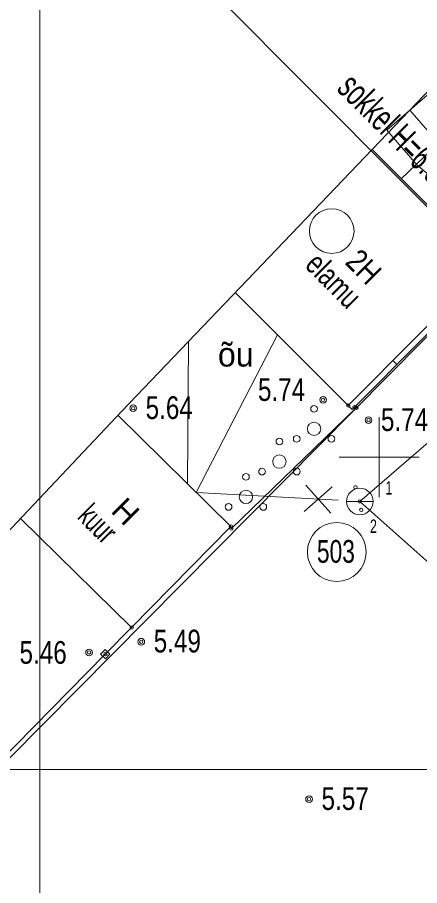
# Model space of a CAD drawing. Extents: x 0 to 13523, y 0 to 164340.
# Drawn here: x 13518.806 to 13519.188, y 164333.782 to 164334.608 of the extents above; entities that cross this region are included whole.
import ezdxf

# ---------------------------------------------------------------- set-up
doc = ezdxf.new("R2010")
doc.units = 0
doc.header["$LTSCALE"] = 0.01
for name, color, linetype, lineweight in [('10', 7, 'Continuous', 13), ('11', 7, 'Continuous', 13), ('12', 7, 'Continuous', 13), ('13', 7, 'Continuous', 13), ('15', 7, 'Continuous', 13), ('17', 7, 'Continuous', 13), ('18', 7, 'Continuous', 13), ('19', 7, 'Continuous', 13), ('2', 7, 'Continuous', 13), ('21', 7, 'Continuous', 13), ('23', 7, 'Continuous', 13), ('27', 7, 'Continuous', 13), ('28', 7, 'Continuous', 13), ('29', 7, 'Continuous', 13), ('3', 7, 'Continuous', 13), ('34', 7, 'Continuous', 13), ('37', 7, 'Continuous', 13), ('6', 7, 'Continuous', 13), ('9', 7, 'Continuous', 13)]:
    doc.layers.add(name, color=color, linetype=linetype, lineweight=lineweight)
doc.layers.add('31', color=7, linetype='Continuous')

msp = doc.modelspace()

# ---------------------------------------------------------------- linework, layer by layer
at = {"layer": '10'}
for p, q in [((13518.8271, 164335.4599), (13518.8272, 164332.2233)), ((13517.88, 164333.8928), (13520.1356, 164333.8928))]:
    msp.add_line(p, q, dxfattribs=at)
at = {"layer": '11'}
msp.add_line((13519.1188, 164334.1477), (13519.1442, 164334.1477), dxfattribs=at)
msp.add_circle((13519.13153, 164334.14779), 0.0127, dxfattribs=at)
msp.add_circle((13519.13153, 164334.14779), 0.0127, dxfattribs=at)
at = {"layer": '12'}
for p, q in [((13518.9759, 164334.1564), (13519.0532, 164334.3063)), ((13519.0801, 164334.1632), (13519.1038, 164334.1367)), ((13518.9759, 164334.1564), (13519.1109, 164334.1489)), ((13519.0787, 164334.1381), (13519.1052, 164334.1618)), ((13519.1315, 164334.1477), (13519.2058, 164334.0818))]:
    msp.add_line(p, q, dxfattribs=at)
msp.add_lwpolyline([(13519.1315, 164334.1477), (13519.2455, 164334.246), (13519.331, 164334.3178), (13519.4532, 164334.4478)], dxfattribs=at)
at = {"layer": '13'}
msp.add_circle((13519.10957, 164334.09969), 0.02794, dxfattribs=at)
msp.add_circle((13519.10957, 164334.09969), 0.02794, dxfattribs=at)
at = {"layer": '15'}
for p, q in [((13519.1282, 164334.2368), (13519.0092, 164334.1219)), ((13518.8893, 164334.0071), (13518.8849, 164334.0026)), ((13518.8938, 164334.0027), (13518.8893, 164334.0071)), ((13518.8893, 164334.0026), (13518.4071, 164333.5129)), ((13518.8894, 164333.9981), (13518.8849, 164334.0026)), ((13518.8938, 164334.0027), (13518.8894, 164333.9981))]:
    msp.add_line(p, q, dxfattribs=at)
at = {"layer": '17'}
for centre in [(13519.09663, 164334.24436), (13519.09663, 164334.24436), (13518.91584, 164334.23643), (13518.91584, 164334.23643), (13519.13979, 164334.22503), (13519.13979, 164334.22503), (13518.92356, 164334.01438), (13518.92356, 164334.01438), (13518.87385, 164334.0042), (13518.87385, 164334.0042), (13519.08322, 164333.86465), (13519.08322, 164333.86465)]:
    msp.add_circle(centre, 0.00317, dxfattribs=at)
at = {"layer": '18'}
for points in [[(13514.1495, 164339.3848), (13514.504, 164339.049), (13515.2472, 164338.3431), (13515.6897, 164337.9263), (13515.9983, 164337.6317), (13516.1192, 164337.5176), (13516.3239, 164337.3093), (13516.6361, 164336.9923), (13517.0273, 164336.6007), (13517.6727, 164335.9575), (13518.2724, 164335.3479), (13518.5739, 164335.0477), (13518.7372, 164334.8877), (13519.2569, 164334.3665), (13519.9851, 164334.9154), (13518.3565, 164336.5339), (13518.6414, 164336.8209), (13517.8515, 164337.6007), (13516.8944, 164338.5458), (13515.1164, 164340.3022)], [(13517.9716, 164334.1198), (13517.9412, 164333.9664), (13517.9869, 164333.921), (13518.4037, 164333.5057), (13519.2569, 164334.3665), (13518.7372, 164334.8877)], [(13518.4037, 164333.5057), (13518.5279, 164333.384), (13518.8838, 164333.0348), (13519.7281, 164333.9029), (13519.2569, 164334.3665)], [(13518.4037, 164333.5057), (13518.5279, 164333.384), (13518.8838, 164333.0348), (13519.7281, 164333.9029), (13519.2569, 164334.3665)]]:
    msp.add_lwpolyline(points, close=True, dxfattribs=at)
at = {"layer": '19'}
msp.add_line((13518.8893, 164334.0026), (13518.9144, 164334.0278), dxfattribs=at)
at = {"layer": '2'}
msp.add_line((13519.2571, 164334.3686), (13519.1432, 164334.4826), dxfattribs=at)
msp.add_lwpolyline([(13519.1204, 164334.239), (13519.2533, 164334.3724), (13519.2571, 164334.3686), (13519.1242, 164334.2352)], close=True, dxfattribs=at)
for points in [[(13519.2571, 164334.3686), (13519.1242, 164334.2352), (13519.013, 164334.3465)], [(13518.8087, 164334.1316), (13518.9144, 164334.0278), (13519.0088, 164334.124), (13518.9012, 164334.2297)]]:
    msp.add_lwpolyline(points, dxfattribs=at)
at = {"layer": '21'}
for centre, radius in [((13519.08795, 164334.23589), 0.00317), ((13519.08795, 164334.23589), 0.00317), ((13519.08795, 164334.21684), 0.00635), ((13519.08795, 164334.21684), 0.00635), ((13519.05498, 164334.20472), 0.00317), ((13519.05498, 164334.20472), 0.00317), ((13519.07144, 164334.20732), 0.00317), ((13519.07144, 164334.20732), 0.00317), ((13519.10446, 164334.20732), 0.00317), ((13519.10446, 164334.20732), 0.00317), ((13519.05498, 164334.18567), 0.00635), ((13519.05498, 164334.18567), 0.00635), ((13519.03847, 164334.17614), 0.00317), ((13519.03847, 164334.17614), 0.00317), ((13519.07149, 164334.17614), 0.00317), ((13519.07149, 164334.17614), 0.00317), ((13519.0232, 164334.17114), 0.00317), ((13519.0232, 164334.17114), 0.00317), ((13519.0232, 164334.15209), 0.00635), ((13519.0232, 164334.15209), 0.00635), ((13519.00669, 164334.14256), 0.00317), ((13519.00669, 164334.14256), 0.00317), ((13519.03971, 164334.14256), 0.00317), ((13519.03971, 164334.14256), 0.00317)]:
    msp.add_circle(centre, radius, dxfattribs=at)
at = {"layer": '27'}
msp.add_lwpolyline([(13518.9051, 164334.2337), (13519.3187, 164334.666), (13519.9955, 164334.004), (13518.9066, 164332.8275), (13518.192, 164333.4781)], close=True, dxfattribs=at)
at = {"layer": '28'}
for centre in [(13519.09663, 164334.24436), (13519.09663, 164334.24436), (13518.91584, 164334.23643), (13518.91584, 164334.23643), (13519.12046, 164334.23902), (13519.12046, 164334.23902), (13519.1264, 164334.23732), (13519.1264, 164334.23732), (13519.12828, 164334.23684), (13519.12828, 164334.23684), (13519.13979, 164334.22503), (13519.13979, 164334.22503), (13519.12742, 164334.1613), (13519.12742, 164334.1613), (13519.13153, 164334.14779), (13519.13153, 164334.14779), (13519.13296, 164334.13976), (13519.13296, 164334.13976), (13519.00888, 164334.12406), (13519.00888, 164334.12406), (13519.00921, 164334.12198), (13519.00921, 164334.12198), (13518.91444, 164334.02785), (13518.91444, 164334.02785), (13518.92356, 164334.01438), (13518.92356, 164334.01438), (13518.87385, 164334.0042), (13518.87385, 164334.0042), (13518.8894, 164334.00267), (13518.8894, 164334.00267), (13519.08322, 164333.86465), (13519.08322, 164333.86465)]:
    msp.add_circle(centre, 0.00159, dxfattribs=at)
at = {"layer": '29'}
for p, q in [((13519.15, 164334.2281), (13519.15, 164334.1519)), ((13519.1119, 164334.19), (13519.1881, 164334.19))]:
    msp.add_line(p, q, dxfattribs=at)
at = {"layer": '3'}
msp.add_line((13519.1668, 164334.2779), (13519.1629, 164334.2817), dxfattribs=at)
at = {"layer": '34'}
msp.add_circle((13519.10478, 164334.40489), 0.02124, dxfattribs=at)
msp.add_circle((13519.10478, 164334.40489), 0.02124, dxfattribs=at)
for start, end in [(0, 180), (180, 0)]:
    msp.add_arc((13519.10478, 164334.40489), 0.02124, start, end, dxfattribs=at)
at = {"layer": '37'}
for points in [[(13519.1573, 164334.501), (13519.1859, 164334.4678), (13519.3138, 164334.3614), (13519.3198, 164334.3516), (13519.3194, 164334.3342), (13519.3139, 164334.3039), (13519.3097, 164334.2914), (13519.306, 164334.2723), (13519.3144, 164334.2611), (13519.336, 164334.2539), (13519.3491, 164334.2566), (13519.3579, 164334.2754), (13519.3662, 164334.3075), (13519.8351, 164333.8326), (13519.8713, 164333.8683), (13519.4126, 164334.3327), (13519.3572, 164334.3878), (13519.2218, 164334.5041), (13519.1957, 164334.5342)], [(13518.8838, 164333.0348), (13519.7281, 164333.9029), (13519.2569, 164334.3665), (13518.4037, 164333.5057)]]:
    msp.add_lwpolyline(points, close=True, dxfattribs=at)
msp.add_lwpolyline([(13519.1573, 164334.501), (13519.1957, 164334.5342), (13519.2218, 164334.5041), (13519.3572, 164334.3878), (13519.4126, 164334.3327), (13519.8713, 164333.8683), (13519.8351, 164333.8326), (13519.3662, 164334.3075), (13519.3579, 164334.2754), (13519.3491, 164334.2566), (13519.336, 164334.2539), (13519.3144, 164334.2611), (13519.306, 164334.2723), (13519.3097, 164334.2914), (13519.3139, 164334.3039), (13519.3194, 164334.3342), (13519.3198, 164334.3516), (13519.3138, 164334.3614), (13519.1859, 164334.4678), (13519.1573, 164334.501), (13519.1957, 164334.5342)], dxfattribs=at)
at = {"layer": '6'}
msp.add_line((13518.9675, 164334.1646), (13518.9684, 164334.2999), dxfattribs=at)
at = {"layer": '9'}
msp.add_line((13519.171, 164334.4547), (13519.2064, 164334.4884), dxfattribs=at)
msp.add_lwpolyline([(13519.1791, 164334.52), (13519.2064, 164334.4884), (13519.3381, 164334.3771)], dxfattribs=at)

# ---------------------------------------------------------------- texts
at = {"layer": '17', "width": 0.8}
for s, p in [('5.74', (13519.0346, 164334.2434)), ('5.64', (13518.9277, 164334.2262)), ('5.74', (13519.1516, 164334.2148)), ('5.49', (13518.9354, 164334.0042)), ('5.46', (13518.8077, 164333.9934)), ('5.57', (13519.0951, 164333.8544))]:
    msp.add_text(s, height=0.02159, dxfattribs=at).set_placement(p)
at = {"layer": '19'}
msp.add_text('õu', height=0.02286, dxfattribs=at).set_placement((13518.9965, 164334.2761))
at = {"layer": '2'}
for s, width, p in [('2H', 0.85, (13519.1165, 164334.3744)), ('elamu', 0.75, (13519.0782, 164334.3713)), ('kuur', 0.65, (13518.8618, 164334.1321))]:
    msp.add_text(s, height=0.02159, rotation=315, dxfattribs=dict(at, width=width)).set_placement(p)
msp.add_text('H', height=0.02159, rotation=315, dxfattribs=at).set_placement((13518.8936, 164334.138))
at = {"layer": '23', "width": 0.7}
for s, p in [('1', (13519.1559, 164334.1543)), ('2', (13519.1412, 164334.1179))]:
    msp.add_text(s, height=0.0127, dxfattribs=at).set_placement(p)
at = {"layer": '3', "width": 0.65}
msp.add_text('sokkel H=6.02', height=0.0254, rotation=315, dxfattribs=at).set_placement((13519.1086, 164334.5394))
at = {"layer": '31', "width": 0.75}
msp.add_text('503', height=0.02159, dxfattribs=at).set_placement((13519.0907, 164334.0895))

doc.saveas('drawing.dxf')
